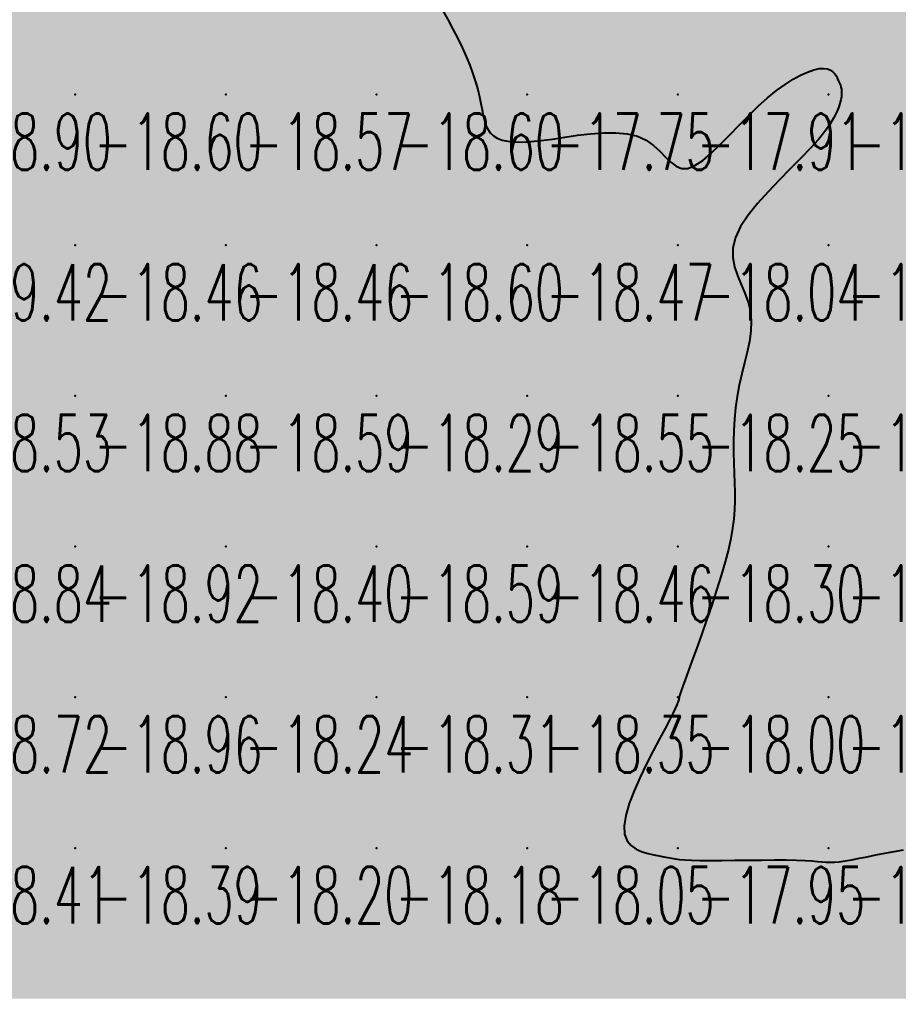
# Model space of a CAD drawing. Header units: millimetres. Extents: x 88261 to 90953, y 390274 to 392322.
# Drawn here: x 89566.6 to 89624.9, y 390597.3 to 390662.2 of the extents above; entities that cross this region are included whole.
import ezdxf
from ezdxf.enums import TextEntityAlignment as Align

# ---------------------------------------------------------------- set-up
doc = ezdxf.new("R2010")
doc.units = ezdxf.units.MM
doc.header["$LTSCALE"] = 25
for name, color, linetype in [('CN_03_00', 7, 'Continuous'), ('COTEAlt', 7, 'Continuous'), ('TN_COLORIAGE', 7, 'Continuous')]:
    doc.layers.add(name, color=color, linetype=linetype)
doc.styles.add('Simplex 1.0', font='Simplex.shx', dxfattribs={"width": 0.99, "height": 2.5})
doc.styles.get("Standard").update_dxf_attribs({"font": 'times.ttf'})

# ---------------------------------------------------------------- blocks, each defined once
blk = doc.blocks.new('COTE')
at = {"color": 0}
blk.add_point((0, 0), dxfattribs=at)
at = {"layer": 'COTEAlt'}
blk.add_attdef('ALT', text='', height=3.75, dxfattribs=at).set_placement((1.25, -1.25), align=Align.TOP_LEFT)

msp = doc.modelspace()

# ---------------------------------------------------------------- linework, layer by layer
at = {"layer": 'CN_03_00', "elevation": -18, "flags": 128}
msp.add_lwpolyline([(89594.615, 390662.836), (89594.976, 390662.212), (89595.316, 390661.588), (89595.634, 390660.969), (89595.926, 390660.36), (89596.193, 390659.762), (89596.432, 390659.181), (89596.642, 390658.621), (89596.821, 390658.084), (89596.969, 390657.575), (89597.085, 390657.097), (89597.177, 390656.651), (89597.256, 390656.238), (89597.332, 390655.859), (89597.413, 390655.515), (89597.512, 390655.206), (89597.637, 390654.934), (89597.798, 390654.699), (89598.004, 390654.502), (89598.262, 390654.342), (89598.577, 390654.221), (89598.953, 390654.138), (89599.395, 390654.093), (89599.908, 390654.086), (89600.498, 390654.117), (89601.169, 390654.186), (89601.921, 390654.29), (89602.735, 390654.413), (89603.587, 390654.536), (89604.452, 390654.639), (89605.306, 390654.705), (89606.124, 390654.712), (89606.883, 390654.643), (89607.559, 390654.478), (89608.133, 390654.208), (89608.62, 390653.862), (89609.042, 390653.478), (89609.419, 390653.094), (89609.773, 390652.75), (89610.125, 390652.484), (89610.497, 390652.335), (89610.909, 390652.34), (89611.378, 390652.527), (89611.899, 390652.875), (89612.462, 390653.35), (89613.059, 390653.92), (89613.679, 390654.55), (89614.312, 390655.209), (89614.949, 390655.862), (89615.58, 390656.477), (89616.196, 390657.027), (89616.792, 390657.506), (89617.361, 390657.915), (89617.898, 390658.257), (89618.398, 390658.531), (89618.856, 390658.738), (89619.266, 390658.881), (89619.623, 390658.96), (89619.923, 390658.977), (89620.171, 390658.94), (89620.373, 390658.86), (89620.535, 390658.745), (89620.665, 390658.606), (89620.768, 390658.452), (89620.851, 390658.293), (89620.92, 390658.138), (89620.981, 390657.994), (89621.033, 390657.859), (89621.074, 390657.725), (89621.103, 390657.589), (89621.118, 390657.443), (89621.117, 390657.281), (89621.099, 390657.099), (89621.063, 390656.889), (89621.004, 390656.647), (89620.912, 390656.368), (89620.778, 390656.047), (89620.588, 390655.681), (89620.331, 390655.265), (89619.996, 390654.794), (89619.572, 390654.265), (89619.046, 390653.673), (89618.416, 390653.016), (89617.711, 390652.307), (89616.97, 390651.56), (89616.232, 390650.789), (89615.534, 390650.008), (89614.915, 390649.231), (89614.414, 390648.474), (89614.068, 390647.751), (89613.904, 390647.071), (89613.897, 390646.43), (89614.009, 390645.818), (89614.204, 390645.225), (89614.443, 390644.641), (89614.691, 390644.058), (89614.909, 390643.465), (89615.061, 390642.853), (89615.118, 390642.214), (89615.09, 390641.549), (89614.995, 390640.862), (89614.853, 390640.156), (89614.681, 390639.434), (89614.498, 390638.698), (89614.323, 390637.953), (89614.174, 390637.201), (89614.066, 390636.446), (89613.996, 390635.692), (89613.958, 390634.944), (89613.945, 390634.208), (89613.951, 390633.487), (89613.968, 390632.788), (89613.99, 390632.115), (89614.011, 390631.473), (89614.024, 390630.863), (89614.022, 390630.273), (89614.001, 390629.686), (89613.954, 390629.086), (89613.875, 390628.456), (89613.758, 390627.78), (89613.598, 390627.042), (89613.388, 390626.225), (89613.126, 390625.322), (89612.823, 390624.354), (89612.493, 390623.354), (89612.15, 390622.351), (89611.808, 390621.379), (89611.481, 390620.467), (89611.184, 390619.647), (89610.93, 390618.95), (89610.73, 390618.399), (89610.58, 390617.982), (89610.473, 390617.678), (89610.402, 390617.467), (89610.358, 390617.329), (89610.335, 390617.243), (89610.325, 390617.19), (89610.32, 390617.148), (89610.313, 390617.099), (89610.295, 390617.025), (89610.256, 390616.91), (89610.185, 390616.739), (89610.073, 390616.494), (89609.91, 390616.161), (89609.687, 390615.723), (89609.394, 390615.164), (89609.027, 390614.476), (89608.609, 390613.686), (89608.169, 390612.827), (89607.738, 390611.934), (89607.344, 390611.042), (89607.016, 390610.185), (89606.784, 390609.397), (89606.678, 390608.713), (89606.716, 390608.158), (89606.882, 390607.725), (89607.148, 390607.395), (89607.486, 390607.154), (89607.869, 390606.982), (89608.269, 390606.864), (89608.66, 390606.782), (89609.014, 390606.719), (89609.313, 390606.662), (89609.571, 390606.609), (89609.816, 390606.56), (89610.072, 390606.516), (89610.365, 390606.478), (89610.718, 390606.448), (89611.159, 390606.426), (89611.711, 390606.413), (89612.391, 390606.409), (89613.174, 390606.413), (89614.026, 390606.421), (89614.913, 390606.431), (89615.801, 390606.44), (89616.656, 390606.445), (89617.444, 390606.444), (89618.131, 390606.433), (89618.692, 390606.411), (89619.144, 390606.382), (89619.511, 390606.351), (89619.819, 390606.322), (89620.093, 390606.3), (89620.358, 390606.291), (89620.639, 390606.298), (89620.962, 390606.328), (89621.346, 390606.383), (89621.789, 390606.46), (89622.283, 390606.554), (89622.818, 390606.661), (89623.388, 390606.776), (89623.984, 390606.893), (89624.597, 390607.009), (89625.22, 390607.118)], dxfattribs=at)
at = {"layer": 'TN_COLORIAGE', "color": 203}
for points in [[(89560.249, 390667.239, -18.503), (89560.249, 390657.239, -18.503), (89570.249, 390667.239, -18.503)], [(89560.249, 390657.239, -18.503), (89570.249, 390657.239, -18.503), (89570.249, 390667.239, -18.503)], [(89570.249, 390667.239, -18.507), (89570.249, 390657.239, -18.507), (89580.249, 390667.239, -18.507)], [(89570.249, 390657.239, -18.507), (89580.249, 390657.239, -18.507), (89580.249, 390667.239, -18.507)], [(89580.249, 390657.239, -18.104), (89590.249, 390657.239, -18.104), (89590.249, 390667.239, -18.104)], [(89580.249, 390667.239, -18.104), (89580.249, 390657.239, -18.104), (89590.249, 390667.239, -18.104)], [(89590.249, 390657.239, -18), (89595.207, 390662.198, -18), (89590.249, 390667.239, -18), (89591.701, 390667.239, -18)], [(89595.207, 390662.198, -18.603), (89597.326, 390657.239, -18.603), (89590.249, 390657.239, -18.603)], [(89620.249, 390659.633, -18.07), (89615.745, 390657.239, -18.07), (89620.249, 390657.239, -18.07)], [(89620.998, 390657.988, -18.07), (89620.249, 390659.633, -18.07), (89620.249, 390657.239, -18.07)], [(89620.998, 390657.988, -18.07), (89621.282, 390657.239, -18.07), (89620.249, 390657.239, -18.07)], [(89560.249, 390655.255, -18.604), (89565.384, 390652.374, -18.604), (89560.249, 390657.239, -18.604), (89570.249, 390657.239, -18.604)], [(89565.384, 390652.374, -18.456), (89564.595, 390647.239, -18.456), (89570.249, 390657.239, -18.456), (89570.249, 390647.239, -18.456)], [(89570.249, 390647.239, -18.571), (89580.249, 390647.239, -18.571), (89580.249, 390657.239, -18.571)], [(89570.249, 390657.239, -18.571), (89570.249, 390647.239, -18.571), (89580.249, 390657.239, -18.571)], [(89580.249, 390647.239, -18.603), (89590.249, 390647.239, -18.603), (89590.249, 390657.239, -18.603)], [(89580.249, 390657.239, -18.603), (89580.249, 390647.239, -18.603), (89590.249, 390657.239, -18.603)], [(89590.249, 390657.239, -18), (89597.326, 390657.239, -18), (89590.249, 390647.239, -18), (89597.303, 390654.293, -18)], [(89620.249, 390657.239, -18), (89615.745, 390657.239, -18), (89610.249, 390647.239, -18), (89610.249, 390650.274, -18)], [(89620.249, 390657.239, -18), (89620.249, 390654.389, -18), (89610.249, 390647.239, -18), (89611.998, 390647.239, -18)], [(89621.282, 390657.239, -18.07), (89620.249, 390654.389, -18.07), (89620.249, 390657.239, -18.07)], [(89600.249, 390647.239, -18), (89608.713, 390655.704, -18), (89610.249, 390647.239, -18), (89610.249, 390650.274, -18)], [(89600.249, 390653.779, -18.471), (89608.713, 390655.704, -18.471), (89600.249, 390647.239, -18.471)], [(89590.249, 390647.239, -18), (89597.303, 390654.293, -18), (89600.249, 390647.239, -18), (89600.249, 390653.779, -18)], [(89560.249, 390637.239, -18.456), (89570.249, 390637.239, -18.456), (89570.249, 390647.239, -18.456)], [(89560.249, 390642.55, -18.456), (89564.595, 390647.239, -18.456), (89560.249, 390637.239, -18.456), (89570.249, 390647.239, -18.456)], [(89570.249, 390637.239, -18.459), (89580.249, 390637.239, -18.459), (89580.249, 390647.239, -18.459)], [(89570.249, 390647.239, -18.459), (89570.249, 390637.239, -18.459), (89580.249, 390647.239, -18.459)], [(89580.249, 390637.239, -18.596), (89590.249, 390637.239, -18.596), (89590.249, 390647.239, -18.596)], [(89580.249, 390647.239, -18.596), (89580.249, 390637.239, -18.596), (89590.249, 390647.239, -18.596)], [(89590.249, 390637.239, -18.471), (89600.249, 390637.239, -18.471), (89600.249, 390647.239, -18.471)], [(89590.249, 390647.239, -18.471), (89590.249, 390637.239, -18.471), (89600.249, 390647.239, -18.471)], [(89600.249, 390647.239, -18.037), (89600.249, 390637.239, -18.037), (89610.249, 390647.239, -18.037)], [(89600.249, 390637.239, -18.037), (89610.249, 390637.239, -18.037), (89610.249, 390647.239, -18.037)], [(89610.249, 390637.239, -18), (89616.168, 390643.159, -18), (89610.249, 390647.239, -18), (89611.998, 390647.239, -18)], [(89613.694, 390637.239, -18.255), (89616.168, 390643.159, -18.255), (89610.249, 390637.239, -18.255)], [(89560.249, 390637.239, -18.88), (89560.249, 390627.239, -18.88), (89570.249, 390637.239, -18.88)], [(89560.249, 390627.239, -18.88), (89570.249, 390627.239, -18.88), (89570.249, 390637.239, -18.88)], [(89570.249, 390637.239, -18.589), (89570.249, 390627.239, -18.589), (89580.249, 390637.239, -18.589)], [(89570.249, 390627.239, -18.589), (89580.249, 390627.239, -18.589), (89580.249, 390637.239, -18.589)], [(89580.249, 390637.239, -18.287), (89580.249, 390627.239, -18.287), (89590.249, 390637.239, -18.287)], [(89580.249, 390627.239, -18.287), (89590.249, 390627.239, -18.287), (89590.249, 390637.239, -18.287)], [(89590.249, 390637.239, -18.549), (89590.249, 390627.239, -18.549), (89600.249, 390637.239, -18.549)], [(89590.249, 390627.239, -18.549), (89600.249, 390627.239, -18.549), (89600.249, 390637.239, -18.549)], [(89600.249, 390637.239, -18.255), (89600.249, 390627.239, -18.255), (89610.249, 390637.239, -18.255)], [(89600.249, 390627.239, -18.255), (89610.249, 390627.239, -18.255), (89610.249, 390637.239, -18.255)], [(89610.249, 390627.239, -18), (89614.099, 390631.089, -18), (89610.249, 390637.239, -18), (89613.694, 390637.239, -18)], [(89613.978, 390627.239, -18.303), (89614.099, 390631.089, -18.303), (89610.249, 390627.239, -18.303)], [(89560.249, 390617.239, -18.923), (89570.249, 390617.239, -18.923), (89570.249, 390627.239, -18.923)], [(89560.249, 390627.239, -18.923), (89560.249, 390617.239, -18.923), (89570.249, 390627.239, -18.923)], [(89570.249, 390627.239, -18.399), (89570.249, 390617.239, -18.399), (89580.249, 390627.239, -18.399)], [(89570.249, 390617.239, -18.399), (89580.249, 390617.239, -18.399), (89580.249, 390627.239, -18.399)], [(89580.249, 390627.239, -18.585), (89580.249, 390617.239, -18.585), (89590.249, 390627.239, -18.585)], [(89580.249, 390617.239, -18.585), (89590.249, 390617.239, -18.585), (89590.249, 390627.239, -18.585)], [(89590.249, 390627.239, -18.459), (89590.249, 390617.239, -18.459), (89600.249, 390627.239, -18.459)], [(89590.249, 390617.239, -18.459), (89600.249, 390617.239, -18.459), (89600.249, 390627.239, -18.459)], [(89600.249, 390627.239, -18.303), (89600.249, 390617.239, -18.303), (89610.249, 390627.239, -18.303)], [(89600.249, 390617.239, -18.303), (89610.249, 390617.239, -18.303), (89610.249, 390627.239, -18.303)], [(89610.249, 390627.239, -18), (89613.978, 390627.239, -18), (89610.249, 390617.239, -18), (89610.315, 390617.306, -18)], [(89560.249, 390617.239, -18.958), (89560.249, 390607.239, -18.958), (89570.249, 390617.239, -18.958)], [(89560.249, 390607.239, -18.958), (89570.249, 390607.239, -18.958), (89570.249, 390617.239, -18.958)], [(89570.249, 390617.239, -18.237), (89570.249, 390607.239, -18.237), (89580.249, 390617.239, -18.237)], [(89570.249, 390607.239, -18.237), (89580.249, 390607.239, -18.237), (89580.249, 390617.239, -18.237)], [(89580.249, 390617.239, -18.305), (89580.249, 390607.239, -18.305), (89590.249, 390617.239, -18.305)], [(89580.249, 390607.239, -18.305), (89590.249, 390607.239, -18.305), (89590.249, 390617.239, -18.305)], [(89590.249, 390617.239, -18.351), (89590.249, 390607.239, -18.351), (89600.249, 390617.239, -18.351)], [(89590.249, 390607.239, -18.351), (89600.249, 390607.239, -18.351), (89600.249, 390617.239, -18.351)], [(89600.249, 390617.239, -18.003), (89600.249, 390607.239, -18.003), (89610.249, 390617.239, -18.003)], [(89600.249, 390607.239, -18), (89605.029, 390607.239, -18), (89610.249, 390617.239, -18), (89610.249, 390616.626, -18)], [(89610.315, 390617.306, -18.003), (89610.339, 390617.239, -18.003), (89610.249, 390617.239, -18.003)], [(89610.339, 390617.239, -18.003), (89610.249, 390616.626, -18.003), (89610.249, 390617.239, -18.003)], [(89560.249, 390607.239, -18.385), (89560.249, 390597.239, -18.385), (89570.249, 390607.239, -18.385)], [(89560.249, 390597.239, -18.385), (89570.249, 390597.239, -18.385), (89570.249, 390607.239, -18.385)], [(89570.249, 390607.239, -18.201), (89570.249, 390597.239, -18.201), (89580.249, 390607.239, -18.201)], [(89570.249, 390597.239, -18.201), (89580.249, 390597.239, -18.201), (89580.249, 390607.239, -18.201)], [(89580.249, 390597.239, -18.182), (89590.249, 390597.239, -18.182), (89590.249, 390607.239, -18.182)], [(89580.249, 390607.239, -18.182), (89580.249, 390597.239, -18.182), (89590.249, 390607.239, -18.182)], [(89590.249, 390597.239, -18.048), (89600.249, 390597.239, -18.048), (89600.249, 390607.239, -18.048)], [(89590.249, 390607.239, -18.048), (89590.249, 390597.239, -18.048), (89600.249, 390607.239, -18.048)], [(89600.249, 390597.239, -18), (89609.702, 390606.693, -18), (89600.249, 390607.239, -18), (89605.029, 390607.239, -18)], [(89620.249, 390597.239, -18), (89620.249, 390606.042, -18), (89630.249, 390607.239, -18), (89625.206, 390607.239, -18)], [(89626.85, 390597.239, -18.037), (89630.249, 390600.046, -18.037), (89620.249, 390597.239, -18.037), (89630.249, 390607.239, -18.037)], [(89600.249, 390597.239, -18), (89609.702, 390606.693, -18), (89610.249, 390597.239, -18), (89610.249, 390606.306, -18)], [(89610.249, 390606.306, -18.507), (89619.572, 390606.562, -18.507), (89610.249, 390597.239, -18.507)], [(89610.249, 390597.239, -18), (89619.572, 390606.562, -18), (89620.249, 390597.239, -18), (89620.249, 390606.042, -18)]]:
    msp.add_solid(points, dxfattribs=at)
at = {"layer": 'TN_COLORIAGE', "color": 193}
for points in [[(89591.701, 390667.239, -17.387), (89595.207, 390662.198, -17.387), (89600.249, 390667.239, -17.387)], [(89597.326, 390657.239, -17.387), (89595.207, 390662.198, -17.387), (89600.249, 390657.239, -17.387), (89600.249, 390667.239, -17.387)], [(89608.386, 390665.377, -17.387), (89609.398, 390667.239, -17.387), (89600.249, 390657.239, -17.387), (89600.249, 390667.239, -17.387)], [(89610.249, 390663.236, -17.778), (89612.289, 390667.239, -17.778), (89610.249, 390657.239, -17.778), (89620.249, 390667.239, -17.778)], [(89615.745, 390657.239, -17.778), (89620.249, 390659.633, -17.778), (89610.249, 390657.239, -17.778), (89620.249, 390667.239, -17.778)], [(89620.249, 390659.633, -17.136), (89620.998, 390657.988, -17.136), (89620.249, 390667.239, -17.136), (89630.249, 390667.239, -17.136)], [(89621.282, 390657.239, -17.136), (89620.998, 390657.988, -17.136), (89630.249, 390657.239, -17.136), (89630.249, 390667.239, -17.136)], [(89610.249, 390663.236, -17.751), (89608.386, 390665.377, -17.751), (89610.249, 390657.239, -17.751), (89600.249, 390657.239, -17.751)], [(89597.303, 390654.293, -17.751), (89597.326, 390657.239, -17.751), (89600.249, 390657.239, -17.751)], [(89600.249, 390653.779, -17.751), (89597.303, 390654.293, -17.751), (89600.249, 390657.239, -17.751)], [(89608.713, 390655.704, -17.751), (89600.249, 390653.779, -17.751), (89610.249, 390657.239, -17.751), (89600.249, 390657.239, -17.751)], [(89610.249, 390650.274, -17.915), (89608.713, 390655.704, -17.915), (89610.249, 390657.239, -17.915)], [(89610.249, 390650.274, -17.915), (89615.745, 390657.239, -17.915), (89610.249, 390657.239, -17.915)], [(89620.249, 390654.389, -17.393), (89621.282, 390657.239, -17.393), (89620.249, 390647.239, -17.393), (89630.249, 390657.239, -17.393)], [(89620.249, 390647.239, -17.393), (89630.249, 390647.239, -17.393), (89630.249, 390657.239, -17.393)], [(89611.998, 390647.239, -17.825), (89620.249, 390654.389, -17.825), (89620.249, 390647.239, -17.825)], [(89611.998, 390647.239, -17.825), (89616.168, 390643.159, -17.825), (89620.249, 390647.239, -17.825)], [(89616.168, 390643.159, -17.516), (89613.694, 390637.239, -17.516), (89620.249, 390647.239, -17.516), (89620.249, 390637.239, -17.516)], [(89620.249, 390637.239, -17.903), (89630.249, 390637.239, -17.903), (89630.249, 390647.239, -17.903)], [(89620.249, 390647.239, -17.903), (89620.249, 390637.239, -17.903), (89630.249, 390647.239, -17.903)], [(89613.694, 390637.239, -17.516), (89614.099, 390631.089, -17.516), (89620.249, 390637.239, -17.516)], [(89614.099, 390631.089, -17.49), (89613.978, 390627.239, -17.49), (89620.249, 390637.239, -17.49), (89620.249, 390627.239, -17.49)], [(89620.249, 390627.239, -17.702), (89630.249, 390627.239, -17.702), (89630.249, 390637.239, -17.702)], [(89620.249, 390637.239, -17.702), (89620.249, 390627.239, -17.702), (89630.249, 390637.239, -17.702)], [(89610.315, 390617.306, -17.49), (89613.978, 390627.239, -17.49), (89620.249, 390627.239, -17.49)], [(89610.339, 390617.239, -17.49), (89610.315, 390617.306, -17.49), (89620.249, 390617.239, -17.49), (89620.249, 390627.239, -17.49)], [(89620.249, 390617.239, -17.195), (89630.249, 390617.239, -17.195), (89630.249, 390627.239, -17.195)], [(89620.249, 390627.239, -17.195), (89620.249, 390617.239, -17.195), (89630.249, 390627.239, -17.195)], [(89610.249, 390616.626, -17.626), (89610.339, 390617.239, -17.626), (89610.249, 390607.239, -17.626), (89620.249, 390617.239, -17.626)], [(89610.249, 390607.239, -17.626), (89620.249, 390607.239, -17.626), (89620.249, 390617.239, -17.626)], [(89620.249, 390617.239, -17.24), (89620.249, 390607.239, -17.24), (89630.249, 390617.239, -17.24)], [(89625.206, 390607.239, -17.24), (89630.249, 390607.709, -17.24), (89620.249, 390607.239, -17.24), (89630.249, 390617.239, -17.24)], [(89610.249, 390616.626, -17.948), (89605.029, 390607.239, -17.948), (89610.249, 390607.239, -17.948)], [(89605.029, 390607.239, -17.948), (89609.702, 390606.693, -17.948), (89610.249, 390607.239, -17.948)], [(89610.249, 390606.306, -17.948), (89609.702, 390606.693, -17.948), (89610.249, 390607.239, -17.948)], [(89619.572, 390606.562, -17.948), (89610.249, 390606.306, -17.948), (89620.249, 390607.239, -17.948), (89610.249, 390607.239, -17.948)], [(89620.249, 390606.042, -17.963), (89619.572, 390606.562, -17.963), (89620.249, 390607.239, -17.963)], [(89625.206, 390607.239, -17.963), (89620.249, 390606.042, -17.963), (89620.249, 390607.239, -17.963)]]:
    msp.add_solid(points, dxfattribs=at)

# ---------------------------------------------------------------- block references
at = {"layer": 'COTEAlt'}
ref = msp.add_blockref('COTE', (89560.249, 390657.239), dxfattribs=at)
ref.add_attrib('ALT', '-18.90', dxfattribs={"height": 3.75, "style": 'Simplex 1.0', "width": 0.6}).set_placement((89561.499, 390655.989), align=Align.TOP_LEFT)
ref = msp.add_blockref('COTE', (89570.249, 390657.239), dxfattribs=at)
ref.add_attrib('ALT', '-18.60', dxfattribs={"height": 3.75, "style": 'Simplex 1.0', "width": 0.6}).set_placement((89571.499, 390655.989), align=Align.TOP_LEFT)
ref = msp.add_blockref('COTE', (89580.249, 390657.239), dxfattribs=at)
ref.add_attrib('ALT', '-18.57', dxfattribs={"height": 3.75, "style": 'Simplex 1.0', "width": 0.6}).set_placement((89581.499, 390655.989), align=Align.TOP_LEFT)
ref = msp.add_blockref('COTE', (89590.249, 390657.239), dxfattribs=at)
ref.add_attrib('ALT', '-18.60', dxfattribs={"height": 3.75, "style": 'Simplex 1.0', "width": 0.6}).set_placement((89591.499, 390655.989), align=Align.TOP_LEFT)
ref = msp.add_blockref('COTE', (89600.249, 390657.239), dxfattribs=at)
ref.add_attrib('ALT', '-17.75', dxfattribs={"height": 3.75, "style": 'Simplex 1.0', "width": 0.6}).set_placement((89601.499, 390655.989), align=Align.TOP_LEFT)
ref = msp.add_blockref('COTE', (89610.249, 390657.239), dxfattribs=at)
ref.add_attrib('ALT', '-17.91', dxfattribs={"height": 3.75, "style": 'Simplex 1.0', "width": 0.6}).set_placement((89611.499, 390655.989), align=Align.TOP_LEFT)
ref = msp.add_blockref('COTE', (89620.249, 390657.239), dxfattribs=at)
ref.add_attrib('ALT', '-18.07', dxfattribs={"height": 3.75, "style": 'Simplex 1.0', "width": 0.6}).set_placement((89621.499, 390655.989), align=Align.TOP_LEFT)
ref = msp.add_blockref('COTE', (89560.249, 390647.239), dxfattribs=at)
ref.add_attrib('ALT', '-19.42', dxfattribs={"height": 3.75, "style": 'Simplex 1.0', "width": 0.6}).set_placement((89561.499, 390645.989), align=Align.TOP_LEFT)
ref = msp.add_blockref('COTE', (89570.249, 390647.239), dxfattribs=at)
ref.add_attrib('ALT', '-18.46', dxfattribs={"height": 3.75, "style": 'Simplex 1.0', "width": 0.6}).set_placement((89571.499, 390645.989), align=Align.TOP_LEFT)
ref = msp.add_blockref('COTE', (89580.249, 390647.239), dxfattribs=at)
ref.add_attrib('ALT', '-18.46', dxfattribs={"height": 3.75, "style": 'Simplex 1.0', "width": 0.6}).set_placement((89581.499, 390645.989), align=Align.TOP_LEFT)
ref = msp.add_blockref('COTE', (89590.249, 390647.239), dxfattribs=at)
ref.add_attrib('ALT', '-18.60', dxfattribs={"height": 3.75, "style": 'Simplex 1.0', "width": 0.6}).set_placement((89591.499, 390645.989), align=Align.TOP_LEFT)
ref = msp.add_blockref('COTE', (89600.249, 390647.239), dxfattribs=at)
ref.add_attrib('ALT', '-18.47', dxfattribs={"height": 3.75, "style": 'Simplex 1.0', "width": 0.6}).set_placement((89601.499, 390645.989), align=Align.TOP_LEFT)
ref = msp.add_blockref('COTE', (89610.249, 390647.239), dxfattribs=at)
ref.add_attrib('ALT', '-18.04', dxfattribs={"height": 3.75, "style": 'Simplex 1.0', "width": 0.6}).set_placement((89611.499, 390645.989), align=Align.TOP_LEFT)
ref = msp.add_blockref('COTE', (89620.249, 390647.239), dxfattribs=at)
ref.add_attrib('ALT', '-17.82', dxfattribs={"height": 3.75, "style": 'Simplex 1.0', "width": 0.6}).set_placement((89621.499, 390645.989), align=Align.TOP_LEFT)
ref = msp.add_blockref('COTE', (89560.249, 390637.239), dxfattribs=at)
ref.add_attrib('ALT', '-18.53', dxfattribs={"height": 3.75, "style": 'Simplex 1.0', "width": 0.6}).set_placement((89561.499, 390635.989), align=Align.TOP_LEFT)
ref = msp.add_blockref('COTE', (89570.249, 390637.239), dxfattribs=at)
ref.add_attrib('ALT', '-18.88', dxfattribs={"height": 3.75, "style": 'Simplex 1.0', "width": 0.6}).set_placement((89571.499, 390635.989), align=Align.TOP_LEFT)
ref = msp.add_blockref('COTE', (89580.249, 390637.239), dxfattribs=at)
ref.add_attrib('ALT', '-18.59', dxfattribs={"height": 3.75, "style": 'Simplex 1.0', "width": 0.6}).set_placement((89581.499, 390635.989), align=Align.TOP_LEFT)
ref = msp.add_blockref('COTE', (89590.249, 390637.239), dxfattribs=at)
ref.add_attrib('ALT', '-18.29', dxfattribs={"height": 3.75, "style": 'Simplex 1.0', "width": 0.6}).set_placement((89591.499, 390635.989), align=Align.TOP_LEFT)
ref = msp.add_blockref('COTE', (89600.249, 390637.239), dxfattribs=at)
ref.add_attrib('ALT', '-18.55', dxfattribs={"height": 3.75, "style": 'Simplex 1.0', "width": 0.6}).set_placement((89601.499, 390635.989), align=Align.TOP_LEFT)
ref = msp.add_blockref('COTE', (89610.249, 390637.239), dxfattribs=at)
ref.add_attrib('ALT', '-18.25', dxfattribs={"height": 3.75, "style": 'Simplex 1.0', "width": 0.6}).set_placement((89611.499, 390635.989), align=Align.TOP_LEFT)
ref = msp.add_blockref('COTE', (89620.249, 390637.239), dxfattribs=at)
ref.add_attrib('ALT', '-17.52', dxfattribs={"height": 3.75, "style": 'Simplex 1.0', "width": 0.6}).set_placement((89621.499, 390635.989), align=Align.TOP_LEFT)
ref = msp.add_blockref('COTE', (89560.249, 390627.239), dxfattribs=at)
ref.add_attrib('ALT', '-18.84', dxfattribs={"height": 3.75, "style": 'Simplex 1.0', "width": 0.6}).set_placement((89561.499, 390625.989), align=Align.TOP_LEFT)
ref = msp.add_blockref('COTE', (89570.249, 390627.239), dxfattribs=at)
ref.add_attrib('ALT', '-18.92', dxfattribs={"height": 3.75, "style": 'Simplex 1.0', "width": 0.6}).set_placement((89571.499, 390625.989), align=Align.TOP_LEFT)
ref = msp.add_blockref('COTE', (89580.249, 390627.239), dxfattribs=at)
ref.add_attrib('ALT', '-18.40', dxfattribs={"height": 3.75, "style": 'Simplex 1.0', "width": 0.6}).set_placement((89581.499, 390625.989), align=Align.TOP_LEFT)
ref = msp.add_blockref('COTE', (89590.249, 390627.239), dxfattribs=at)
ref.add_attrib('ALT', '-18.59', dxfattribs={"height": 3.75, "style": 'Simplex 1.0', "width": 0.6}).set_placement((89591.499, 390625.989), align=Align.TOP_LEFT)
ref = msp.add_blockref('COTE', (89600.249, 390627.239), dxfattribs=at)
ref.add_attrib('ALT', '-18.46', dxfattribs={"height": 3.75, "style": 'Simplex 1.0', "width": 0.6}).set_placement((89601.499, 390625.989), align=Align.TOP_LEFT)
ref = msp.add_blockref('COTE', (89610.249, 390627.239), dxfattribs=at)
ref.add_attrib('ALT', '-18.30', dxfattribs={"height": 3.75, "style": 'Simplex 1.0', "width": 0.6}).set_placement((89611.499, 390625.989), align=Align.TOP_LEFT)
ref = msp.add_blockref('COTE', (89620.249, 390627.239), dxfattribs=at)
ref.add_attrib('ALT', '-17.49', dxfattribs={"height": 3.75, "style": 'Simplex 1.0', "width": 0.6}).set_placement((89621.499, 390625.989), align=Align.TOP_LEFT)
ref = msp.add_blockref('COTE', (89560.249, 390617.239), dxfattribs=at)
ref.add_attrib('ALT', '-18.72', dxfattribs={"height": 3.75, "style": 'Simplex 1.0', "width": 0.6}).set_placement((89561.499, 390615.989), align=Align.TOP_LEFT)
ref = msp.add_blockref('COTE', (89570.249, 390617.239), dxfattribs=at)
ref.add_attrib('ALT', '-18.96', dxfattribs={"height": 3.75, "style": 'Simplex 1.0', "width": 0.6}).set_placement((89571.499, 390615.989), align=Align.TOP_LEFT)
ref = msp.add_blockref('COTE', (89580.249, 390617.239), dxfattribs=at)
ref.add_attrib('ALT', '-18.24', dxfattribs={"height": 3.75, "style": 'Simplex 1.0', "width": 0.6}).set_placement((89581.499, 390615.989), align=Align.TOP_LEFT)
ref = msp.add_blockref('COTE', (89590.249, 390617.239), dxfattribs=at)
ref.add_attrib('ALT', '-18.31', dxfattribs={"height": 3.75, "style": 'Simplex 1.0', "width": 0.6}).set_placement((89591.499, 390615.989), align=Align.TOP_LEFT)
ref = msp.add_blockref('COTE', (89600.249, 390617.239), dxfattribs=at)
ref.add_attrib('ALT', '-18.35', dxfattribs={"height": 3.75, "style": 'Simplex 1.0', "width": 0.6}).set_placement((89601.499, 390615.989), align=Align.TOP_LEFT)
ref = msp.add_blockref('COTE', (89610.249, 390617.239), dxfattribs=at)
ref.add_attrib('ALT', '-18.00', dxfattribs={"height": 3.75, "style": 'Simplex 1.0', "width": 0.6}).set_placement((89611.499, 390615.989), align=Align.TOP_LEFT)
ref = msp.add_blockref('COTE', (89620.249, 390617.239), dxfattribs=at)
ref.add_attrib('ALT', '-17.63', dxfattribs={"height": 3.75, "style": 'Simplex 1.0', "width": 0.6}).set_placement((89621.499, 390615.989), align=Align.TOP_LEFT)
ref = msp.add_blockref('COTE', (89560.249, 390607.239), dxfattribs=at)
ref.add_attrib('ALT', '-18.41', dxfattribs={"height": 3.75, "style": 'Simplex 1.0', "width": 0.6}).set_placement((89561.499, 390605.989), align=Align.TOP_LEFT)
ref = msp.add_blockref('COTE', (89570.249, 390607.239), dxfattribs=at)
ref.add_attrib('ALT', '-18.39', dxfattribs={"height": 3.75, "style": 'Simplex 1.0', "width": 0.6}).set_placement((89571.499, 390605.989), align=Align.TOP_LEFT)
ref = msp.add_blockref('COTE', (89580.249, 390607.239), dxfattribs=at)
ref.add_attrib('ALT', '-18.20', dxfattribs={"height": 3.75, "style": 'Simplex 1.0', "width": 0.6}).set_placement((89581.499, 390605.989), align=Align.TOP_LEFT)
ref = msp.add_blockref('COTE', (89590.249, 390607.239), dxfattribs=at)
ref.add_attrib('ALT', '-18.18', dxfattribs={"height": 3.75, "style": 'Simplex 1.0', "width": 0.6}).set_placement((89591.499, 390605.989), align=Align.TOP_LEFT)
ref = msp.add_blockref('COTE', (89600.249, 390607.239), dxfattribs=at)
ref.add_attrib('ALT', '-18.05', dxfattribs={"height": 3.75, "style": 'Simplex 1.0', "width": 0.6}).set_placement((89601.499, 390605.989), align=Align.TOP_LEFT)
ref = msp.add_blockref('COTE', (89610.249, 390607.239), dxfattribs=at)
ref.add_attrib('ALT', '-17.95', dxfattribs={"height": 3.75, "style": 'Simplex 1.0', "width": 0.6}).set_placement((89611.499, 390605.989), align=Align.TOP_LEFT)
ref = msp.add_blockref('COTE', (89620.249, 390607.239), dxfattribs=at)
ref.add_attrib('ALT', '-17.96', dxfattribs={"height": 3.75, "style": 'Simplex 1.0', "width": 0.6}).set_placement((89621.499, 390605.989), align=Align.TOP_LEFT)

doc.saveas('drawing.dxf')
